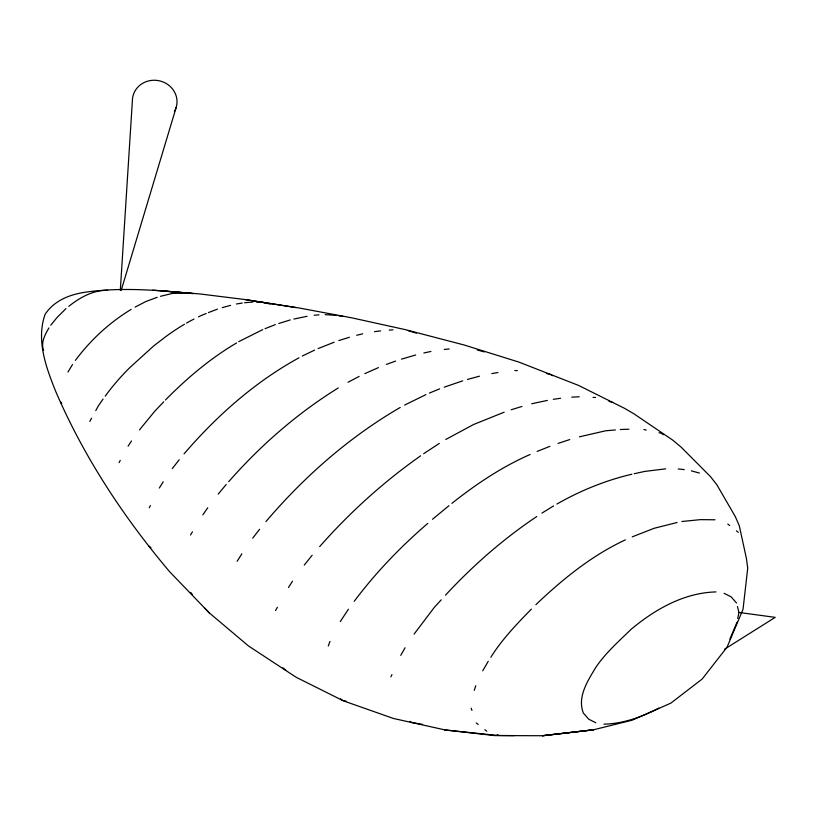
<?xml version="1.0" encoding="UTF-8"?>
<svg xmlns="http://www.w3.org/2000/svg" width="816" height="816" viewBox="0 0 816 816"><rect width="100%" height="100%" fill="white"/><g stroke="black" fill="none" stroke-linecap="round" stroke-linejoin="round"><path stroke-width="1.22" d="M120.309 290.343L132.406 100.399A22.348 20.93 10.2 0 1 160.283 81.039A22.348 20.93 10.2 0 1 174.41 111.486M474.259 690.397L475.738 685.736M737.042 622.159L729.881 639.112M737.756 618.518L738.939 612.439L737.46 606.563M328.277 646.027L329.99 641.396M121.166 290.486L176.154 107.457M390.905 676.872L391.945 674.608M400.748 655.36L405.073 647.761M482.725 670.834L488.254 661.276M237.14 561.286L241.873 553.809M149.277 507.746L150.389 505.553M159.314 488.039L163.22 481.797M67.922 372.065L72.522 364.528M340.282 621.598L348.401 609.246M89.821 421.454L91.606 418.19M95.778 410.581L98.155 406.235A149.614 86.374 -60 0 1 103.051 399.106M119.044 462.631L120.258 460.438M128.081 446.179L131.468 440.966M275.543 610.552L277.389 607.267M288.466 587.51L292.516 581.196M48.929 327.94C44.982 334.601 40.637 342.659 43.595 350.523M190.505 535.01L192.454 531.828M202.847 514.835L207.774 507.746M490.865 657.206C501.993 639.387 516.763 624.077 531.369 609.093M414.079 634.093L434.357 607.339L441.201 599.852M50.806 325.176L56.998 317.557L65.974 308.581M172.268 468.649L179.194 459.745M75.398 360.376C90.505 340.099 109.446 322.524 131.111 309.427M252.685 538.172L259.6 529.288M139.475 429.889L154.989 410.978L163.73 401.809M304.286 565.08L312.14 555.257M354.226 601.3C375.686 572.638 400.697 546.669 427.839 523.342M218.198 494.088L226.175 484.52M265.924 521.608C304.093 476.738 349.197 437.05 400.248 407.449M184.039 453.89C216.658 415.915 254.939 381.919 298.993 357.796M319.658 546.628C349.605 512.591 383.51 481.919 420.607 455.848M228.674 481.685C260.477 445.485 297.269 413.304 338.283 387.937M445.475 595.17C472.821 565.672 503.319 538.876 536.795 516.508M165.475 399.973C186.823 378.308 210.314 358.408 236.589 342.944M535.898 604.656C562.581 579.248 591.733 555.502 625.342 539.886M432.5 519.272L448.933 505.716M451.901 503.35C476.003 484.194 501.881 466.874 530.135 454.471M68.779 306.357C79.846 297.514 93.106 290.037 107.681 290.312M423.657 453.696L439.324 443.425M541.957 513.091L553.625 505.9M724.486 649.25L775.2 617.365L738.939 612.439M445.75 439.477L473.576 424.514L504.166 412.202M238.741 341.659L262.732 329.623M135.109 307.091L146.095 301.41L157.172 297.33M347.993 382.255L359.142 376.411M556.9 504.053C580.298 490.691 605.605 480.338 631.87 474.239M404.614 405.083L425.932 394.628M302.267 356.072L314.619 350.095M364.844 373.636L378.451 367.588M658.889 708.125C641.774 717.05 623.373 723.67 603.911 724.169M429.369 393.088L439.651 388.844M632.278 536.836L654.136 528.289L677.086 522.505M318.087 348.585L334.213 342.2M537.132 451.432L549.913 446.321M265.037 328.685L275.359 324.625M206.213 313.477L202.888 314.813A206.224 119.065 -60 0 0 198.441 316.853M208.417 312.579L217.454 309.152M386.356 364.426L395.617 361.07M444.2 387.172L462.692 380.848M558.001 443.414L569.762 439.559M338.793 340.568L349.421 337.273M511.173 409.775L521.944 406.46M278.766 323.503L290.282 319.923M401.543 359.132L415.691 354.98M222.248 307.652L230.571 305.347M160.466 296.31L172.36 293.423L188.547 293.128M467.446 379.44L479.471 376.186M579.411 436.835L605.635 430.787L615.376 429.95M531.706 403.757L547.332 400.421M356.684 335.274L362.671 333.836M423.851 352.971L430.95 351.461M293.903 319.046L307.091 316.302M236.467 303.991L242.25 303.032M634.216 473.729L644.793 471.403L665.713 468.843M491.844 373.595L497.974 372.535M681.87 521.506L700.434 519.639L714.989 519.782M374.513 331.653L380.593 330.888M553.299 399.31L560.592 398.279M444.312 349.452L449.249 348.983M314.17 315.251L319.005 314.833M244.535 302.756L252.705 302.063M571.741 397.157L579.207 396.77M389.263 330.123L392.986 329.797M620.242 429.532L628.871 429.206M716.009 591.916C684.002 592.742 655.177 609.246 631.156 629.258C618.752 641.356 605.584 652.912 595.823 667.366C587.785 680.768 577.045 696.956 583.348 713.051L588.744 719.202L595.823 722.772M325.207 314.65L335.998 315.343M256.357 302.083L261.232 302.114L270.239 304.062M514.855 370.576L517.324 370.597M678.229 468.965L684.267 469.618M514.121 735.624L499.576 735.471L497.24 734.696M152.888 290.129L193.147 293.576C157.876 290.17 122.165 287.191 86.873 291.975C70.625 294.158 54.55 300.094 45.135 314.252C35.945 340.058 46.022 367.241 55.692 391.364C83.885 457.031 123.695 517.364 169.738 571.843L209.243 612.847L248.513 645.986L296.279 677.341L343.261 700.791L393.465 718.478L445.546 730.034M593.038 397.382L595.547 397.484M161.14 290.833L200.022 293.954L245.3 299.594L295.922 307.571M497.699 735.471L444.73 729.932L494.7 735.583L542.518 735.726L593.283 729.841L632.094 720.212L670.823 703.147L702.178 679.034L727.036 647.19L743.019 609.409L747.731 568.079L746.405 558.45L739.286 525.739L735.277 516.548L716.856 484.775L710.41 476.544L681.013 447.035L672.751 440.15L633.808 413.722L624.648 408.388L578.473 385.376L518.935 362.11L464.1 344.984L405.307 329.633L351.421 317.761L299.513 308.06L245.3 299.594M477.36 350.013L484.286 351.91M338.324 315.67L342.985 316.343M691.325 470.873L699.404 473.035M422.586 724.394L411.998 722.507L409.795 721.395M643.895 429.542L646.221 430.032M659.032 432.735L661.358 433.225L663.316 434.744M345.974 701.107L342.485 700.373L340.527 698.853M546.832 373.616L550.504 374.401L552.544 375.697M609.001 401.39L612.663 402.461M408.296 330.715L416.405 333.173M724.088 593.314L731.167 596.884L736.562 603.034M727.79 524.045L729.698 525.545M736.389 530.818L738.296 532.318M476.258 722.935L478.166 724.435M484.857 729.708L486.775 731.207M149.155 546.23L151.001 547.75M282.968 667.845L285.824 670.313M204.816 608.277L209.243 612.847M190.689 592.396L192.26 594.385M60.517 401.645L61.649 403.645M471.179 708.166L471.954 710.44M105.213 396.117A149.614 86.374 -60 0 1 130.295 367.169L153.938 345.719L166.087 336.406A206.224 119.065 -60 0 1 184.477 324.268M186.527 323.085A206.224 119.065 -60 0 1 193.984 319.056M593.283 729.841L542.518 735.726L593.283 729.841"/></g></svg>
